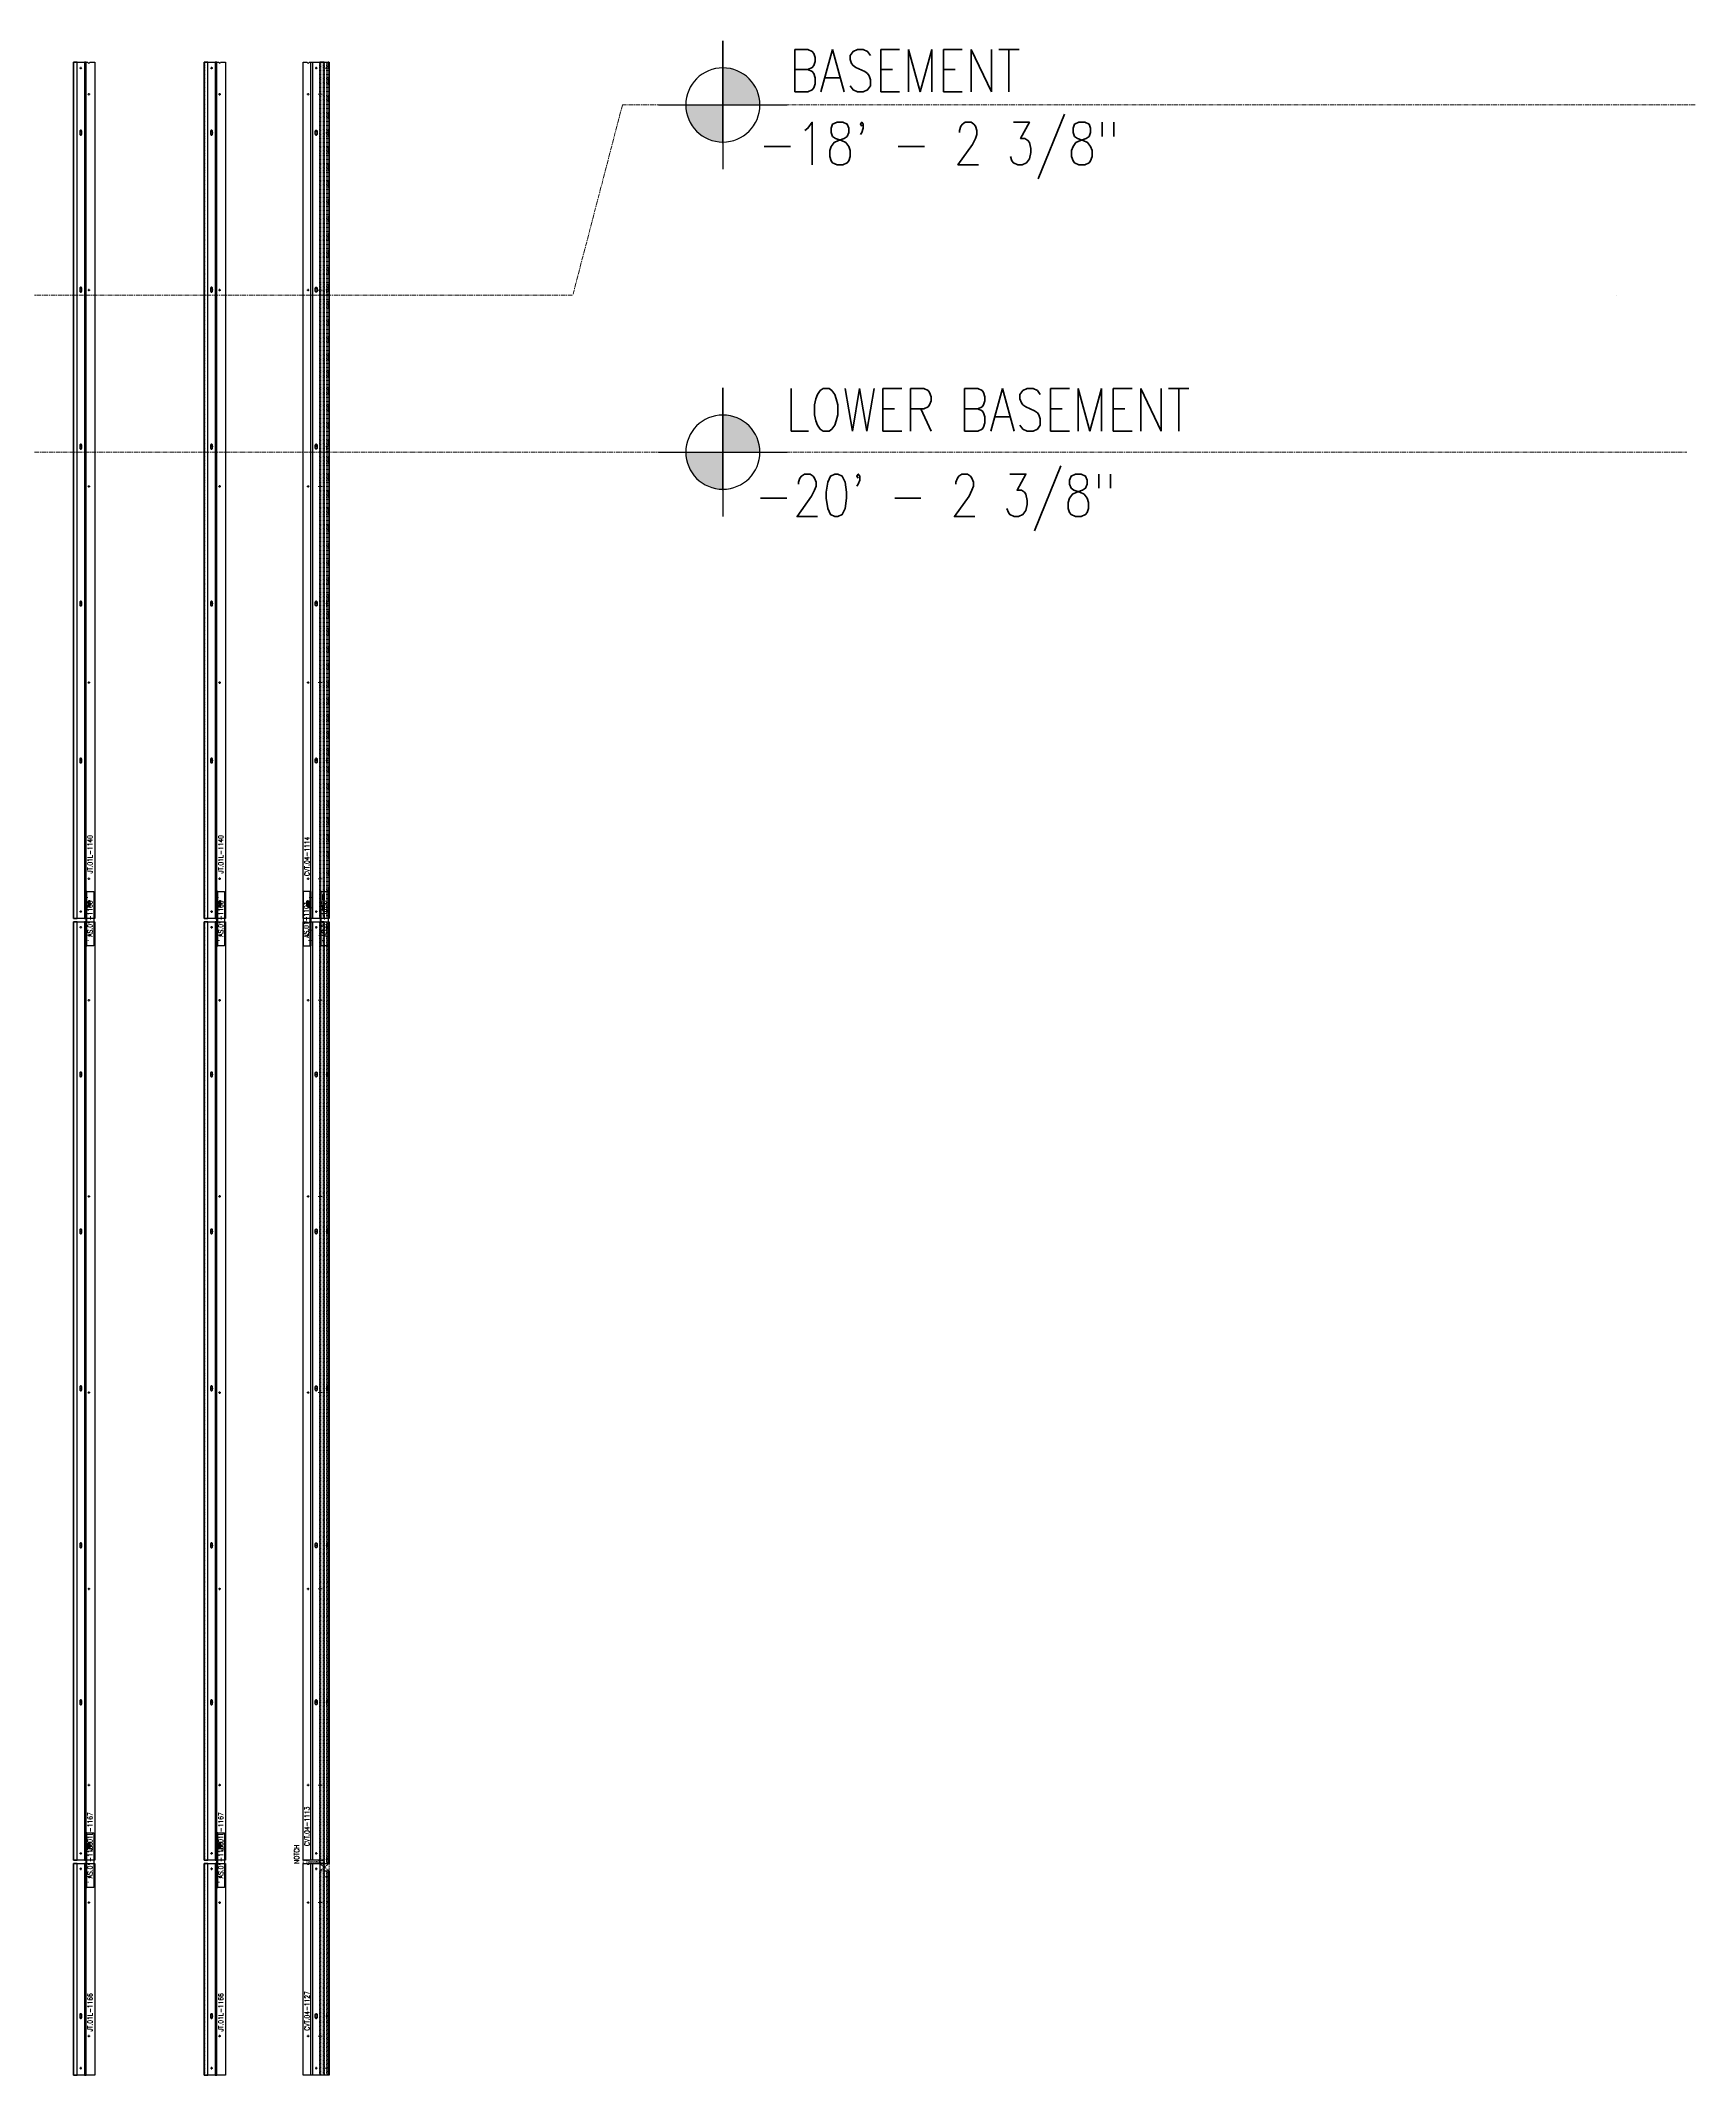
# Model space of a CAD drawing. Header units: inches. Extents: x 841 to 14134, y -5681 to -3225.
# Drawn here: x 4324.8 to 4577.9, y -5681.3 to -5370.2 of the extents above; entities that cross this region are included whole.
import ezdxf

# ---------------------------------------------------------------- set-up
doc = ezdxf.new("R2010")
doc.units = ezdxf.units.IN
doc.header["$MEASUREMENT"] = 0
for name, pattern in [('CENTER2', [1.125, 0.75, -0.125, 0.125, -0.125]), ('NBK_Center', [0.541667, 0.333333, -0.0625, 0.083333, -0.0625]), ('NBK_Center2', [0.270833, 0.166667, -0.03125, 0.041667, -0.03125]), ('NBK_CenterX2', [1.083333, 0.666667, -0.125, 0.166667, -0.125]), ('NBK_Hidden', [0.125, 0.083333, -0.041667]), ('NBK_Hidden2', [0.0625, 0.041667, -0.020833])]:
    doc.linetypes.add(name, pattern=pattern)
doc.layers.get('Defpoints').update_dxf_attribs({"color": 250, "lineweight": 0})
for name, color, linetype, lineweight in [('!Bracket', 11, 'Continuous', 25), ('!Clip - bent', 20, 'Continuous', 25), ('!Dimension', 50, 'Continuous', 5), ('!Extrusion', 140, 'Continuous', 25), ('!Gridline', 112, 'NBK_CenterX2', 5), ('!Linetype_Center', 220, 'NBK_Center', 9), ('!Linetype_Center2', 222, 'NBK_Center2', 9), ('!Misc2', 252, 'NBK_Hidden2', 5), ('!Symbol', 131, 'Continuous', 30)]:
    doc.layers.add(name, color=color, linetype=linetype, lineweight=lineweight)
doc.styles.add('Romans', font='romans.shx', dxfattribs={"width": 0.8})

# ---------------------------------------------------------------- blocks, each defined once
blk = doc.blocks.new('WEEP HOLE')
at = {"layer": '!Linetype_Center'}
for p, q in [((-0.22, 0.37), (0.22, 0.37)), ((0, 0.83), (0, -0.08))]:
    blk.add_line(p, q, dxfattribs=at)
at = {"color": 0}
blk.add_lwpolyline([(-0.14, 0.61), (-0.14, 0.14, 0.414214), (0, 0, 0.414214), (0.14, 0.14), (0.14, 0.61, 0.414214), (0, 0.75, 0.414214)], format="xyb", close=True, dxfattribs=at)
blk = doc.blocks.new('19mm WEEP HOLE')
at = {"layer": '!Linetype_Center'}
blk.add_line((-0.37, 0.2), (-0.37, -0.12), dxfattribs=at)
at = {"linetype": 'NBK_Hidden'}
blk.add_lwpolyline([(-0.75, 0.08), (0, 0.08), (0, 0), (-0.75, 0)], close=True, dxfattribs=at)
blk = doc.blocks.new('TAP HOLE_5mm')
at = {"layer": '!Linetype_Center2'}
for points in [[(-0.18, 0), (0.18, 0)], [(0, 0.18), (0, -0.18)]]:
    blk.add_lwpolyline(points, dxfattribs=at)
blk.add_circle((0, 0), 0.101)
blk = doc.blocks.new('CLEAR SECTION HOLE')
at = {"layer": '!Linetype_Center2'}
blk.add_line((-0.33, 0), (0.26, 0), dxfattribs=at)
at = {"layer": '!Misc2'}
blk.add_lwpolyline([(-0.08, 0.1), (0, 0.1), (0, -0.1), (-0.08, -0.1)], close=True, dxfattribs=at)
blk = doc.blocks.new('HOLE SECTION')
at = {"layer": '!Linetype_Center2'}
blk.add_line((-0.33, 0), (0.26, 0), dxfattribs=at)
at = {"layer": '!Misc2'}
blk.add_lwpolyline([(-0.09, 0.1), (0, 0.1), (0, -0.1), (-0.09, -0.1)], close=True, dxfattribs=at)
blk = doc.blocks.new('SECTION CLEAR HOLE 1')
at = {"layer": '!Linetype_Center2'}
blk.add_line((-0.33, 0, 0), (0.26, 0, 0), dxfattribs=at)
at = {"layer": '!Misc2'}
blk.add_lwpolyline([(-0.12, 0.1), (0, 0.1), (0, -0.1), (-0.12, -0.1)], close=True, dxfattribs=at)
blk = doc.blocks.new('SLOTTED SECTION1')
at = {"layer": '!Linetype_Center2'}
blk.add_lwpolyline([(-0.24, 0), (0.12, 0)], dxfattribs=at)
at = {"layer": '!Misc2'}
blk.add_lwpolyline([(-0.12, 0.47), (0, 0.47), (0, -0.47), (-0.12, -0.47)], close=True, dxfattribs=at)
blk = doc.blocks.new('SLOTTED HOLE 1')
at = {"layer": '!Linetype_Center'}
for p, q in [((0, 0.55), (0, -0.55)), ((-0.22, 0), (0.22, 0))]:
    blk.add_line(p, q, dxfattribs=at)
at = {"color": 0}
blk.add_lwpolyline([(-0.14, 0.33), (-0.14, -0.33, 0.414214), (0, -0.47, 0.414214), (0.14, -0.33), (0.14, 0.33, 0.414214), (0, 0.47, 0.414214)], format="xyb", close=True, dxfattribs=at)
blk = doc.blocks.new('SL.01-1101')
at = {"layer": '!Bracket'}
for points in [[(4.65, -1.3), (4.65, -0.12), (-3.67, -0.12), (-3.67, -1.3)], [(-3.67, -1.3), (-3.67, -1.18), (4.65, -1.18), (4.65, -1.3)]]:
    blk.add_lwpolyline(points, close=True, dxfattribs=at)
at = {"layer": '!Dimension', "xscale": -1, "rotation": 270}
for name, p in [('SECTION CLEAR HOLE 1', (-2.88, -1.18)), ('SECTION CLEAR HOLE 1', (-1.3, -1.18)), ('SLOTTED SECTION1', (2.15, -1.18)), ('SLOTTED SECTION1', (3.73, -1.18))]:
    blk.add_blockref(name, p, dxfattribs=at)
at = {"layer": '!Extrusion', "xscale": -1, "rotation": 270}
blk.add_blockref('TAP HOLE_5mm', (-2.09, -0.83), dxfattribs=at)
at = {"layer": '!Extrusion', "linetype": 'NBK_Hidden', "xscale": -1, "rotation": 270}
blk.add_blockref('SLOTTED HOLE 1', (2.75, -0.83), dxfattribs=at)
at = {"layer": 'Defpoints', "color": 30, "insert": (0.32, -0.6), "char_height": 0.75, "width": 1.65, "attachment_point": 5, "style": 'Romans'}
blk.add_mtext('AS.01-1101', dxfattribs=at)
blk = doc.blocks.new('AS.01-1100-')
at = {"layer": '!Bracket'}
for points in [[(4.65, 1.33), (4.65, 0.15), (-3.67, 0.15), (-3.67, 1.33)], [(-3.67, 1.33), (-3.67, 1.21), (4.65, 1.21), (4.65, 1.33)]]:
    blk.add_lwpolyline(points, close=True, dxfattribs=at)
at = {"layer": '!Dimension', "rotation": 270}
for name, p in [('SECTION CLEAR HOLE 1', (-2.09, 1.21)), ('SLOTTED SECTION1', (2.75, 1.21))]:
    blk.add_blockref(name, p, dxfattribs=at)
at = {"layer": '!Extrusion', "rotation": 270}
for p in [(-2.88, 0.86, 0), (-1.3, 0.86, 0)]:
    blk.add_blockref('TAP HOLE_5mm', p, dxfattribs=at)
at = {"layer": '!Extrusion', "linetype": 'NBK_Hidden', "rotation": 270}
for p in [(2.15, 0.86), (3.73, 0.86)]:
    blk.add_blockref('SLOTTED HOLE 1', p, dxfattribs=at)
at = {"layer": 'Defpoints', "color": 30, "insert": (0.49, 0.74), "char_height": 0.75, "width": 1.65, "attachment_point": 5, "style": 'Romans'}
blk.add_mtext('AS.01-1100', dxfattribs=at)
blk = doc.blocks.new('CVT.04-1113-')
at = {"layer": '!Extrusion'}
blk.add_lwpolyline([(-0.76, 0.52), (-3.97, 0.52), (-3.97, 144.02), (-3.34, 144.02, 1), (-3.06, 144.02), (0, 144.02), (0, 0), (-1.42, 0), (-1.42, 0.52)], format="xyb", dxfattribs=at)
blk.add_lwpolyline([(-2.78, 0.52), (-2.78, 144.02), (-2.53, 144.02), (-2.53, 0.52)], close=True, dxfattribs=at)
at = {"layer": '!Extrusion', "linetype": 'NBK_Hidden'}
for points in [[(-1.42, 0), (-1.42, 144.02), (-1.33, 144.02), (-1.33, 0)], [(-0.86, 0), (-0.86, 144.02), (-0.76, 144.02), (-0.76, 0)]]:
    blk.add_lwpolyline(points, close=True, dxfattribs=at)
at = {"layer": '!Extrusion'}
blk.add_lwpolyline([(-0.76, 0), (-0.76, 144.02), (-1.41, 144.02), (-1.41, 0.52), (-1.33, 0.52)], dxfattribs=at)
at = {"layer": '!Extrusion', "linetype": 'NBK_Hidden'}
for points in [[(-0.35, 0), (-0.35, 144.02), (-0.28, 144.02), (-0.28, 0)], [(-0.04, 0), (-0.04, 144.02), (-0.14, 144.02), (-0.14, 0)]]:
    blk.add_lwpolyline(points, dxfattribs=at)
at = {"layer": '!Linetype_Center2'}
for points in [[(-3.97, 0.52), (-0.76, 0)], [(-0.76, 0.52), (-3.97, 0)]]:
    blk.add_lwpolyline(points, dxfattribs=at)
blk.add_lwpolyline([(-0.76, 0.52), (-3.97, 0.52), (-3.97, 0), (-0.76, 0)], close=True, dxfattribs=at)
at = {"layer": '!Dimension'}
for name, p in [('CLEAR SECTION HOLE', (-0.28, 143.19)), ('HOLE SECTION', (-1.33, 132.02)), ('HOLE SECTION', (-1.33, 102.02)), ('HOLE SECTION', (-1.33, 72.02)), ('HOLE SECTION', (-1.33, 42.02)), ('HOLE SECTION', (-1.33, 12.02))]:
    blk.add_blockref(name, p, dxfattribs=at)
at = {"layer": '!Extrusion', "xscale": -1}
for name, p in [('TAP HOLE_5mm', (-1.97, 143.19)), ('WEEP HOLE', (-1.97, 120.3)), ('WEEP HOLE', (-1.97, 96.3)), ('WEEP HOLE', (-1.97, 72.3)), ('WEEP HOLE', (-1.97, 48.3)), ('WEEP HOLE', (-1.97, 24.3)), ('TAP HOLE_5mm', (-1.97, 1.58))]:
    blk.add_blockref(name, p, dxfattribs=at)
at = {"layer": '!Extrusion'}
for p in [(-3.2, 132.02), (-3.2, 102.02), (-3.2, 72.02), (-3.2, 42.02), (-3.2, 12.02)]:
    blk.add_blockref('TAP HOLE_5mm', p, dxfattribs=at)
at = {"layer": '!Extrusion', "rotation": 270}
for p in [(-0.35, 120.3), (-0.35, 96.3), (-0.35, 72.3), (-0.35, 48.3), (-0.35, 24.3), (-0.35, 0.29)]:
    blk.add_blockref('19mm WEEP HOLE', p, dxfattribs=at)
at = {"color": 144, "rotation": 90}
for name, p in [('SL.01-1101', (-4.08, 144.02)), ('AS.01-1100-', (0, 144.02))]:
    blk.add_blockref(name, p, dxfattribs=at)
at = {"layer": 'Defpoints', "color": 3, "char_height": 0.75, "width": 1.65, "attachment_point": 5, "rotation": 90, "style": 'Romans'}
for s, insert in [('CVT.04-1113', (-3.38, 5.7)), ('NOTCH', (-4.95, 1.43))]:
    blk.add_mtext(s, dxfattribs=dict(at, insert=insert))
blk = doc.blocks.new('JT.01L-1140')
at = {"layer": '!Extrusion'}
for points in [[(-2.68, 0), (-2.68, 130.92), (-3.25, 130.92), (-3.25, 0)], [(-1.3, 0), (-1.3, 130.92), (-1.56, 130.92), (-1.56, 0)]]:
    blk.add_lwpolyline(points, close=True, dxfattribs=at)
blk.add_lwpolyline([(-3.25, 0), (-3.25, 130.92), (-1.02, 130.92, 1), (-0.75, 130.92), (0, 130.92), (0, 0)], format="xyb", close=True, dxfattribs=at)
at = {"layer": '!Extrusion', "linetype": 'NBK_Hidden'}
for points in [[(-3.17, 0), (-3.17, 130.92), (-3.25, 130.92), (-3.25, 0)], [(-1.3, 0), (-1.3, 130.92), (-1.38, 130.92), (-1.38, 0)]]:
    blk.add_lwpolyline(points, close=True, dxfattribs=at)
at = {"layer": '!Extrusion', "rotation": 360}
for p in [(-2.12, 130.04), (-0.89, 126.03), (-0.89, 96.08), (-0.89, 66.08), (-0.89, 36.08), (-0.89, 6.08), (-2.12, 1.06)]:
    blk.add_blockref('TAP HOLE_5mm', p, dxfattribs=at)
at = {"layer": '!Extrusion'}
for p in [(-2.12, 119.78), (-2.12, 95.78), (-2.12, 71.78), (-2.12, 47.78), (-2.12, 23.78)]:
    blk.add_blockref('WEEP HOLE', p, dxfattribs=at)
at = {"layer": 'Defpoints', "color": 2, "insert": (-0.71, 9.82), "char_height": 0.75, "width": 1.65, "attachment_point": 5, "rotation": 90, "style": 'Romans'}
blk.add_mtext('JT.01L-1140', dxfattribs=at)
blk = doc.blocks.new('AS.01-1100')
at = {"layer": '!Bracket'}
for points in [[(-1.3, 4.65), (-0.12, 4.65), (-0.12, -3.67), (-1.3, -3.67)], [(-1.3, -3.67), (-1.18, -3.67), (-1.18, 4.65), (-1.3, 4.65)]]:
    blk.add_lwpolyline(points, close=True, dxfattribs=at)
at = {"layer": '!Dimension'}
for name, p in [('SLOTTED SECTION1', (-1.18, 3.73)), ('SLOTTED SECTION1', (-1.18, 2.15)), ('SECTION CLEAR HOLE 1', (-1.18, -1.3)), ('SECTION CLEAR HOLE 1', (-1.18, -2.88))]:
    blk.add_blockref(name, p, dxfattribs=at)
at = {"layer": '!Extrusion', "linetype": 'NBK_Hidden'}
blk.add_blockref('SLOTTED HOLE 1', (-0.83, 2.75), dxfattribs=at)
at = {"layer": '!Extrusion', "rotation": 360}
blk.add_blockref('TAP HOLE_5mm', (-0.83, -2.09), dxfattribs=at)
at = {"layer": 'Defpoints', "color": 30, "insert": (-0.71, 0.49), "char_height": 0.75, "width": 1.65, "attachment_point": 5, "rotation": 90, "style": 'Romans'}
blk.add_mtext('AS.01-1100', dxfattribs=at)
blk = doc.blocks.new('JT.01L-1167')
at = {"layer": '!Extrusion'}
blk.add_lwpolyline([(3.25, 0), (0, 0), (0, 143.5), (2.22, 143.5, 1), (2.5, 143.5), (3.25, 143.5)], format="xyb", close=True, dxfattribs=at)
at = {"layer": '!Extrusion', "linetype": 'NBK_Hidden'}
for points in [[(0, 143.5), (0, 0), (0.08, 0), (0.08, 143.5)], [(1.87, 143.5), (1.87, 0), (1.95, 0), (1.95, 143.5)]]:
    blk.add_lwpolyline(points, close=True, dxfattribs=at)
at = {"layer": '!Extrusion'}
for points in [[(0, 143.5), (0, 0), (0.57, 0), (0.57, 143.5)], [(1.69, 143.5), (1.69, 0), (1.95, 0), (1.95, 143.5)]]:
    blk.add_lwpolyline(points, close=True, dxfattribs=at)
at = {"layer": '!Dimension'}
blk.add_blockref('AS.01-1100', (3.25, 143.5), dxfattribs=at)
at = {"layer": '!Extrusion', "rotation": 360}
for p in [(1.13, 142.67), (2.36, 131.5), (2.36, 101.5), (2.36, 71.5), (2.36, 41.5), (2.36, 11.5), (1.13, 1.06)]:
    blk.add_blockref('TAP HOLE_5mm', p, dxfattribs=at)
at = {"layer": '!Extrusion'}
for p in [(1.13, 119.78), (1.13, 95.78), (1.13, 71.78), (1.13, 47.78), (1.13, 23.78)]:
    blk.add_blockref('WEEP HOLE', p, dxfattribs=at)
at = {"layer": 'Defpoints', "color": 2, "insert": (2.54, 4.4), "char_height": 0.75, "width": 1.65, "attachment_point": 5, "rotation": 90, "style": 'Romans'}
blk.add_mtext('JT.01L-1167', dxfattribs=at)
blk = doc.blocks.new('JT.01L-1166')
at = {"layer": '!Extrusion'}
blk.add_lwpolyline([(3.25, 0), (0, 0), (0, 32.4), (2.22, 32.4, 1), (2.5, 32.4), (3.25, 32.4)], format="xyb", close=True, dxfattribs=at)
at = {"layer": '!Extrusion', "linetype": 'NBK_Hidden'}
for points in [[(0, 32.4), (0, 0), (0.08, 0), (0.08, 32.4)], [(1.87, 32.4), (1.87, 0), (1.95, 0), (1.95, 32.4)]]:
    blk.add_lwpolyline(points, close=True, dxfattribs=at)
at = {"layer": '!Extrusion'}
for points in [[(0, 32.4), (0, 0), (0.57, 0), (0.57, 32.4)], [(1.69, 32.4), (1.69, 0), (1.95, 0), (1.95, 32.4)]]:
    blk.add_lwpolyline(points, close=True, dxfattribs=at)
at = {"layer": '!Dimension'}
blk.add_blockref('AS.01-1100', (3.25, 32.4), dxfattribs=at)
at = {"layer": '!Extrusion', "rotation": 360}
for p in [(1.13, 31.57), (2.36, 26.4), (2.36, 6), (1.13, 1.09)]:
    blk.add_blockref('TAP HOLE_5mm', p, dxfattribs=at)
at = {"layer": '!Extrusion'}
blk.add_blockref('WEEP HOLE', (1.13, 8.68), dxfattribs=at)
at = {"layer": 'Defpoints', "color": 2, "insert": (2.54, 9.62), "char_height": 0.75, "width": 1.65, "attachment_point": 5, "rotation": 90, "style": 'Romans'}
blk.add_mtext('JT.01L-1166', dxfattribs=at)
blk = doc.blocks.new('CVT.04-1114-')
at = {"layer": '!Extrusion'}
blk.add_lwpolyline([(-3.97, 0), (-3.97, 130.92), (-3.34, 130.92, 1), (-3.06, 130.92), (0, 130.92), (0, 0)], format="xyb", close=True, dxfattribs=at)
for points in [[(-2.78, 0), (-2.78, 130.92), (-2.53, 130.92), (-2.53, 0)], [(-0.76, 0), (-0.76, 130.92), (-1.41, 130.92), (-1.41, 0)]]:
    blk.add_lwpolyline(points, dxfattribs=at)
at = {"layer": '!Extrusion', "linetype": 'NBK_Hidden'}
for points in [[(-1.42, 0), (-1.42, 130.92), (-1.33, 130.92), (-1.33, 0)], [(-0.86, 0), (-0.86, 130.92), (-0.76, 130.92), (-0.76, 0)], [(-0.35, 0), (-0.35, 130.92), (-0.28, 130.92), (-0.28, 0)], [(-0.04, 0), (-0.04, 130.92), (-0.14, 130.92), (-0.14, 0)]]:
    blk.add_lwpolyline(points, dxfattribs=at)
at = {"layer": '!Dimension', "rotation": 360}
for name, p in [('CLEAR SECTION HOLE', (-0.28, 130.04)), ('HOLE SECTION', (-1.33, 126.03)), ('HOLE SECTION', (-1.33, 96.08)), ('HOLE SECTION', (-1.33, 66.08)), ('HOLE SECTION', (-1.33, 36.08)), ('HOLE SECTION', (-1.33, 6.08)), ('CLEAR SECTION HOLE', (-0.28, 1.06))]:
    blk.add_blockref(name, p, dxfattribs=at)
at = {"layer": '!Extrusion', "xscale": -1}
for name, p in [('TAP HOLE_5mm', (-1.97, 130.04)), ('WEEP HOLE', (-1.97, 119.78)), ('WEEP HOLE', (-1.97, 95.78)), ('WEEP HOLE', (-1.97, 71.78)), ('WEEP HOLE', (-1.97, 47.78)), ('WEEP HOLE', (-1.97, 23.78)), ('TAP HOLE_5mm', (-1.97, 1.06))]:
    blk.add_blockref(name, p, dxfattribs=at)
at = {"layer": '!Extrusion'}
for name, p, rotation in [('TAP HOLE_5mm', (-3.2, 126.03), 360), ('19mm WEEP HOLE', (-0.35, 119.78), 270), ('19mm WEEP HOLE', (-0.35, 95.78), 270), ('TAP HOLE_5mm', (-3.2, 96.08), 360), ('19mm WEEP HOLE', (-0.35, 71.78), 270), ('TAP HOLE_5mm', (-3.2, 66.08), 360), ('19mm WEEP HOLE', (-0.35, 47.78), 270), ('TAP HOLE_5mm', (-3.2, 36.08), 360), ('19mm WEEP HOLE', (-0.35, 23.78), 270), ('TAP HOLE_5mm', (-3.2, 6.08), 360)]:
    blk.add_blockref(name, p, dxfattribs=dict(at, rotation=rotation))
at = {"layer": 'Defpoints', "color": 3, "insert": (-3.38, 9.49), "char_height": 0.75, "width": 1.65, "attachment_point": 5, "rotation": 90, "style": 'Romans'}
blk.add_mtext('CVT.04-1114', dxfattribs=at)
blk = doc.blocks.new('CVT.04-1127')
at = {"layer": '!Extrusion'}
blk.add_lwpolyline([(-0.76, 31.25), (0, 31.25), (0, 0), (-3.97, 0), (-3.97, 32.4), (-3.34, 32.4, 1), (-3.06, 32.4), (-0.76, 32.4)], format="xyb", dxfattribs=at)
for points in [[(-2.78, 0), (-2.78, 32.4), (-2.53, 32.4), (-2.53, 0)], [(-0.76, 0), (-0.76, 32.4), (-1.41, 32.4), (-1.41, 0)]]:
    blk.add_lwpolyline(points, dxfattribs=at)
at = {"layer": '!Extrusion', "linetype": 'NBK_Hidden'}
for points in [[(-1.42, 0), (-1.42, 31.25), (-1.33, 31.25), (-1.33, 0)], [(-0.86, 0), (-0.86, 32.4), (-0.76, 32.4), (-0.76, 0)], [(-0.35, 0), (-0.35, 31.25), (-0.28, 31.25), (-0.28, 0)], [(-0.04, 0), (-0.04, 31.25), (-0.14, 31.25), (-0.14, 0)]]:
    blk.add_lwpolyline(points, dxfattribs=at)
at = {"layer": '!Linetype_Center'}
for points in [[(0, 31.25), (-1.42, 32.4)], [(-1.42, 31.25), (0, 32.4)]]:
    blk.add_lwpolyline(points, dxfattribs=at)
blk.add_lwpolyline([(-1.42, 32.4), (0, 32.4), (0, 31.25), (-1.42, 31.25)], close=True, dxfattribs=at)
at = {"layer": '!Dimension'}
for name, p in [('CLEAR SECTION HOLE', (-0.28, 30.37)), ('HOLE SECTION', (-1.33, 26.4)), ('HOLE SECTION', (-1.33, 6)), ('CLEAR SECTION HOLE', (-0.28, 1.09))]:
    blk.add_blockref(name, p, dxfattribs=at)
at = {"layer": '!Extrusion', "xscale": -1}
for name, p in [('TAP HOLE_5mm', (-1.97, 31.57)), ('WEEP HOLE', (-1.97, 8.68)), ('TAP HOLE_5mm', (-1.97, 1.09))]:
    blk.add_blockref(name, p, dxfattribs=at)
at = {"layer": '!Extrusion'}
for p in [(-3.2, 26.4), (-3.2, 6)]:
    blk.add_blockref('TAP HOLE_5mm', p, dxfattribs=at)
at = {"layer": '!Extrusion', "rotation": 270}
blk.add_blockref('19mm WEEP HOLE', (-0.35, 8.68), dxfattribs=at)
at = {"layer": 'Defpoints', "color": 3, "insert": (-3.38, 9.84), "char_height": 0.75, "width": 1.65, "attachment_point": 5, "rotation": 90, "style": 'Romans'}
blk.add_mtext('CVT.04-1127', dxfattribs=at)
blk = doc.blocks.new('NORTH PENTHOUSE TRACK')
at = {"layer": '!Clip - bent', "color": 2}
for name, p in [('JT.01L-1140', (2553.87, 193.08)), ('JT.01L-1140', (2573.87, 193.08)), ('CVT.04-1113-', (2589.72, 48.56))]:
    blk.add_blockref(name, p, dxfattribs=at)
at = {"color": 3}
for name, p in [('CVT.04-1114-', (2589.72, 193.08)), ('JT.01L-1167', (2550.62, 49.08)), ('JT.01L-1167', (2570.62, 49.08)), ('JT.01L-1166', (2550.62, 16.2)), ('JT.01L-1166', (2570.62, 16.2))]:
    blk.add_blockref(name, p, dxfattribs=at)
at = {"color": 144}
blk.add_blockref('CVT.04-1127', (2589.72, 16.2), dxfattribs=at)
blk = doc.blocks.new('E.L.')
at = {"linetype": 'CENTER2', "ltscale": 60}
h = blk.add_hatch(color=256, dxfattribs=at)
h.paths.add_polyline_path([(0.0618, 0), (0, 0), (0, -0.0618, 0.414214)])
h.paths.add_polyline_path([(0, 0.0618, 0.414214), (-0.0618, 0), (0, 0)])
for p, q in [((0, 0.1071), (0, -0.1071)), ((0, -0.0636), (0, 0.1071)), ((0.1071, 0), (-0.1071, 0))]:
    blk.add_line(p, q, dxfattribs=at)
blk.add_circle((0, 0), 0.0618, dxfattribs=at)

msp = doc.modelspace()

# ---------------------------------------------------------------- linework, layer by layer
at = {"layer": '!Gridline'}
msp.add_line((850.77, -5433.12, -1349.31), (4576.61, -5433.12, -1349.31), dxfattribs=at)
at = {"layer": '!Gridline', "elevation": -1349.31}
for points in [[(848.42, -5380.03), (974.23, -5380.03), (987.52, -5409.12), (4406.21, -5409.12)], [(4577.89, -5380.03), (4413.8, -5380.03), (4406.21, -5409.12)], [(4565.91, -5409.12), (4565.91, -5409.12)]]:
    msp.add_lwpolyline(points, dxfattribs=at)

# ---------------------------------------------------------------- block references
at = {"layer": '!Symbol', "xscale": -91.754114922717, "yscale": 91.754114922717, "zscale": 91.754114922717}
for p in [(4429.16, -5380.03, -1349.31), (4429.16, -5433.12, -1349.31)]:
    msp.add_blockref('E.L.', p, dxfattribs=at)
at = {"color": 144}
msp.add_blockref('NORTH PENTHOUSE TRACK', (1779.21, -5697.51, -1349.31), dxfattribs=at)

# ---------------------------------------------------------------- texts
at = {"layer": '!Dimension', "char_height": 6.5, "attachment_point": 5, "style": 'Romans'}
for s, insert in [('BASEMENT', (4456.98, -5374.78, -1349.31)), ('-18\' - 2 3/8"', (4462.22, -5387.01, -1349.31)), ('LOWER BASEMENT', (4469.69, -5426.65, -1349.31)), ('-20\' - 2 3/8"', (4461.68, -5440.8, -1349.31))]:
    msp.add_mtext(s, dxfattribs=dict(at, insert=insert))

doc.saveas('drawing.dxf')
